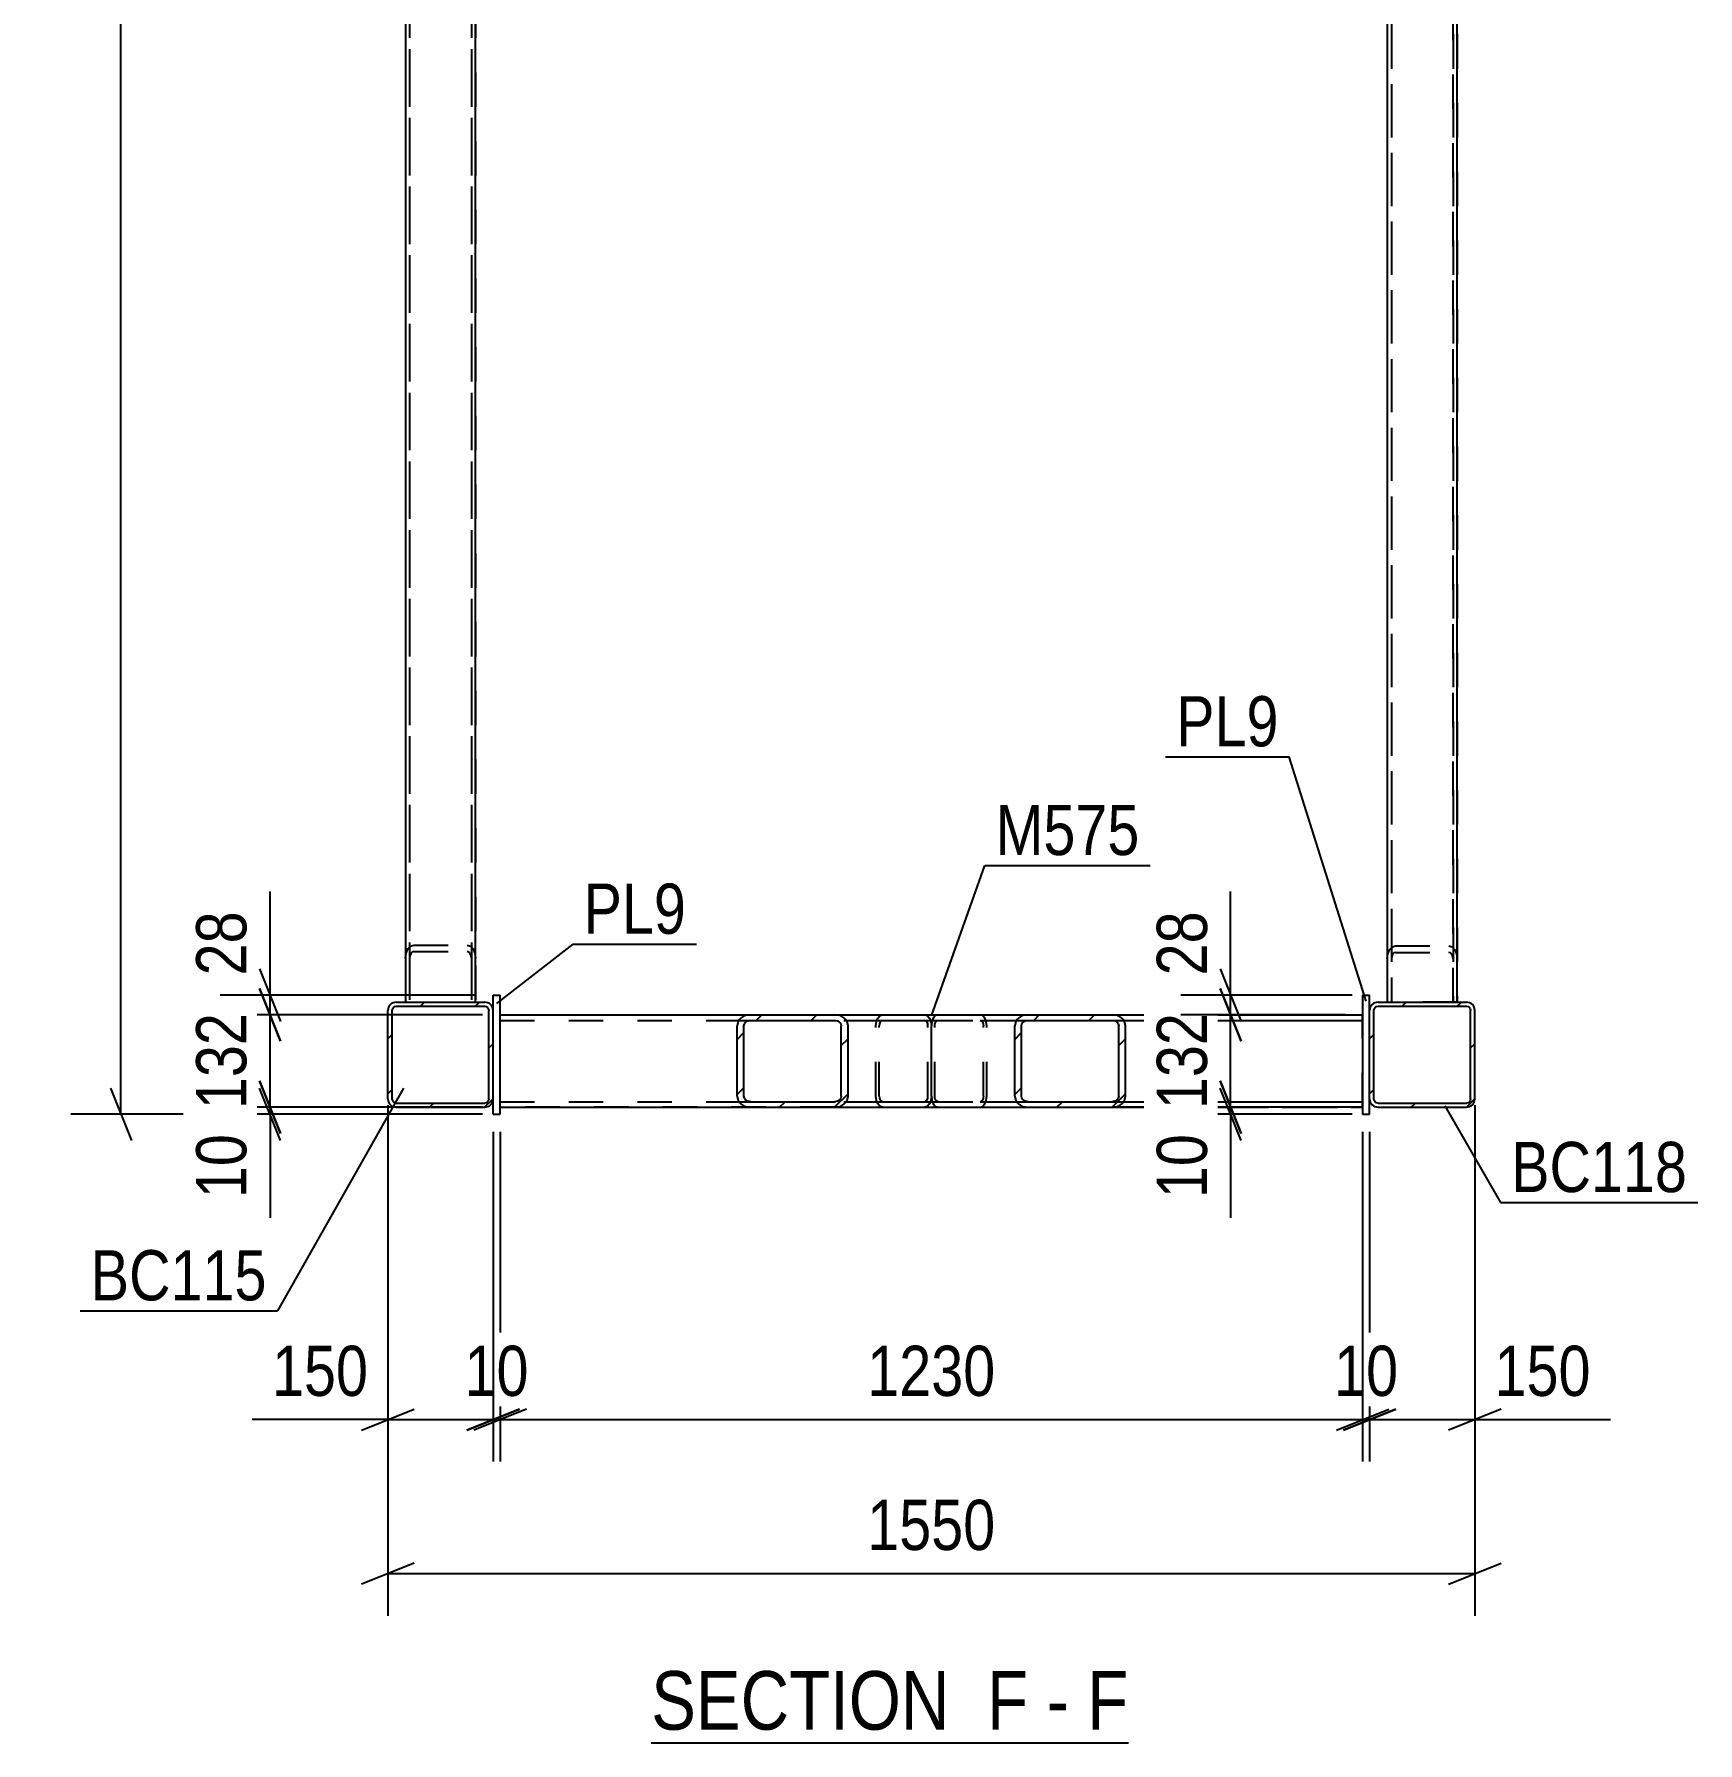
# Model space of a CAD drawing. Header units: millimetres. Extents: x -815 to 374, y -743 to 98.
# Drawn here: x 133.4 to 228.3, y -288.7 to -191.2 of the extents above; entities that cross this region are included whole.
import ezdxf

# ---------------------------------------------------------------- set-up
doc = ezdxf.new("R2010")
doc.units = ezdxf.units.MM
doc.linetypes.add('DXK_LINE_DOT2', pattern=[3.9198, 1.9599, -1.9599])
doc.styles.add('Arial Narrow', font='ARIALN.TTF', dxfattribs={"height": 0.2})

# ---------------------------------------------------------------- blocks, each defined once
blk = doc.blocks.new('Unknown-232933173-17 - 10968')
at = {"color": 6, "linetype": 'Continuous'}
blk.add_line((168.571, -288.661), (195.787, -288.661), dxfattribs=at)
at = {"color": 0, "linetype": 'Continuous'}
for points in [[(186.679, -287.911), (186.679, -284.411), (168.571, -284.411), (168.571, -287.911)], [(190.071, -287.911), (190.071, -284.411), (187.729, -284.411), (187.729, -287.911)], [(192.396, -287.911), (192.396, -284.411), (191.121, -284.411), (191.121, -287.911)], [(195.787, -287.911), (195.787, -284.411), (193.446, -284.411), (193.446, -287.911)]]:
    blk.add_wipeout(points, dxfattribs=at)
at = {"color": 7, "linetype": 'Continuous', "style": 'Arial Narrow'}
for s, height, p in [('SECTION ', 3.3405, (168.571, -287.911)), ('F', 3.34, (187.729, -287.911)), ('F', 3.34, (193.446, -287.911)), ('-', 3.34, (191.121, -287.911))]:
    blk.add_text(s, height=height, dxfattribs=at).set_placement(p)
blk = doc.blocks.new('Part-232933173-11046 - 10968')
at = {"linetype": 'Continuous'}
h = blk.add_hatch(dxfattribs=at)
h.set_pattern_fill('', scale=0.7, style=0, pattern_type=0)
h.set_pattern_definition([(45, (194.8586, -252.4066), (-1.57154, 1.57154), [])])
h.paths.add_polyline_path([(190.071, -252.407), (194.859, -252.407), (195.152, -252.358), (195.4, -252.219), (195.566, -252.012), (195.625, -251.767), (195.625, -247.767), (195.566, -247.522), (195.4, -247.314), (195.152, -247.175), (194.859, -247.127), (190.071, -247.127), (189.778, -247.175), (189.529, -247.314), (189.363, -247.522), (189.305, -247.767), (189.305, -251.767), (189.363, -252.012), (189.529, -252.219), (189.778, -252.358)])
h.paths.add_polyline_path([(189.717, -251.889), (189.688, -251.767), (189.688, -247.767), (189.717, -247.644), (189.8, -247.54), (189.924, -247.471), (190.071, -247.447), (194.859, -247.447), (195.005, -247.471), (195.129, -247.54), (195.212, -247.644), (195.242, -247.767), (195.242, -251.767), (195.212, -251.889), (195.129, -251.993), (195.005, -252.062), (194.859, -252.087), (190.071, -252.087), (189.924, -252.062), (189.8, -251.993)])
at = {"color": 2, "linetype": 'Continuous'}
for p, q in [((189.363, -247.522), (189.305, -247.767)), ((190.071, -247.127), (189.778, -247.175)), ((189.924, -247.471), (190.071, -247.447)), ((190.071, -247.127), (194.859, -247.127)), ((190.071, -247.447), (194.859, -247.447)), ((194.859, -247.127), (209.151, -247.127)), ((195.152, -247.175), (194.859, -247.127)), ((194.859, -247.447), (195.005, -247.471)), ((195.625, -247.767), (195.566, -247.522)), ((189.305, -251.767), (189.305, -247.767)), ((189.688, -247.767), (189.717, -247.644)), ((189.688, -251.767), (189.688, -247.767)), ((195.212, -247.644), (195.242, -247.767)), ((195.242, -251.767), (195.242, -247.767)), ((195.625, -251.767), (195.625, -247.767)), ((189.305, -251.767), (189.363, -252.012)), ((189.717, -251.889), (189.688, -251.767)), ((189.778, -252.358), (190.071, -252.407)), ((190.071, -252.087), (189.924, -252.062)), ((190.071, -252.087), (194.859, -252.087)), ((190.071, -252.407), (194.859, -252.407)), ((195.005, -252.062), (194.859, -252.087)), ((194.859, -252.407), (195.152, -252.358)), ((209.151, -252.407), (194.859, -252.407)), ((195.242, -251.767), (195.212, -251.889)), ((195.566, -252.012), (195.625, -251.767))]:
    blk.add_line(p, q, dxfattribs=at)
at = {"color": 7, "linetype": 'DXK_LINE_DOT2'}
for p, q in [((190.071, -247.127), (209.151, -247.127)), ((190.071, -247.447), (209.151, -247.447)), ((194.859, -247.447), (209.151, -247.447)), ((209.151, -252.407), (209.151, -247.127)), ((190.071, -252.087), (209.151, -252.087)), ((190.071, -252.407), (209.151, -252.407)), ((194.859, -252.087), (209.151, -252.087))]:
    blk.add_line(p, q, dxfattribs=at)
at = {"color": 2, "linetype": 'Continuous'}
for centre, radius, start, end in [((189.995, -247.857), 0.716, 107.70117, 152.05372), ((190.033, -247.812), 0.358, 107.70117, 152.05372), ((194.896, -247.812), 0.358, 27.94628, 72.29879), ((194.934, -247.857), 0.716, 27.94628, 72.29879), ((189.995, -251.676), 0.716, 207.94628, 252.29879), ((190.033, -251.721), 0.358, 207.94628, 252.29879), ((194.896, -251.721), 0.358, 287.70117, 332.05372), ((194.934, -251.676), 0.716, 287.70117, 332.05372)]:
    blk.add_arc(centre, radius, start, end, dxfattribs=at)
blk = doc.blocks.new('Part-232933173-11063 - 10968')
at = {"linetype": 'Continuous'}
h = blk.add_hatch(dxfattribs=at)
h.set_pattern_fill('', scale=0.7, style=0, pattern_type=0)
h.set_pattern_definition([(45, (158.0717, -158.16), (-1.57154, 1.57154), [])])
h.paths.add_polyline_path([(155.032, -158.16), (158.072, -158.16), (158.255, -158.037), (158.411, -157.688), (158.515, -157.164), (158.552, -156.547), (158.552, -146.331), (158.515, -145.714), (158.411, -145.191), (158.255, -144.841), (158.072, -144.718), (155.032, -144.718), (154.848, -144.841), (154.692, -145.191), (154.588, -145.714), (154.552, -146.331), (154.552, -156.547), (154.588, -157.164), (154.692, -157.688), (154.848, -158.037)])
h.paths.add_polyline_path([(154.862, -157.117), (154.81, -156.856), (154.792, -156.547), (154.792, -146.331), (154.81, -146.022), (154.862, -145.761), (154.94, -145.586), (155.032, -145.525), (158.072, -145.525), (158.164, -145.586), (158.241, -145.761), (158.293, -146.022), (158.312, -146.331), (158.312, -156.547), (158.293, -156.856), (158.241, -157.117), (158.164, -157.292), (158.072, -157.353), (155.032, -157.353), (154.94, -157.292)])
at = {"color": 2, "linetype": 'Continuous'}
for p, q in [((155.032, -144.718), (154.848, -144.841)), ((155.032, -144.718), (158.072, -144.718)), ((158.255, -144.841), (158.072, -144.718)), ((154.588, -145.714), (154.552, -146.331)), ((154.792, -146.331), (154.81, -146.022)), ((154.94, -145.586), (155.032, -145.525)), ((155.032, -145.525), (158.072, -145.525)), ((158.072, -145.525), (158.164, -145.586)), ((158.293, -146.022), (158.312, -146.331)), ((158.552, -146.331), (158.515, -145.714)), ((154.552, -156.547), (154.552, -146.331)), ((154.792, -156.547), (154.792, -146.331)), ((158.312, -156.547), (158.312, -146.331)), ((158.552, -156.547), (158.552, -146.331)), ((154.552, -156.547), (154.552, -246.407)), ((154.552, -156.547), (154.588, -157.164)), ((154.81, -156.856), (154.792, -156.547)), ((158.312, -156.547), (158.293, -156.856)), ((158.515, -157.164), (158.552, -156.547)), ((158.552, -246.407), (158.552, -156.547)), ((155.032, -157.353), (154.94, -157.292)), ((155.032, -157.353), (158.072, -157.353)), ((158.164, -157.292), (158.072, -157.353)), ((154.848, -158.037), (155.032, -158.16)), ((155.032, -158.16), (158.072, -158.16)), ((158.072, -158.16), (158.255, -158.037))]:
    blk.add_line(p, q, dxfattribs=at)
at = {"color": 7, "linetype": 'DXK_LINE_DOT2'}
for p, q in [((154.552, -146.331), (154.552, -156.547)), ((154.792, -146.331), (154.792, -246.407)), ((158.312, -146.331), (158.312, -246.407)), ((158.552, -146.331), (158.552, -156.547)), ((154.552, -243.9), (154.588, -243.615)), ((154.588, -243.615), (154.692, -243.374)), ((154.692, -243.374), (154.848, -243.213)), ((154.862, -243.637), (154.81, -243.758)), ((154.848, -243.213), (155.032, -243.156)), ((154.94, -243.556), (154.862, -243.637)), ((155.032, -243.528), (154.94, -243.556)), ((155.032, -243.156), (158.072, -243.156)), ((155.032, -243.528), (158.072, -243.528)), ((158.072, -243.156), (158.255, -243.213)), ((158.164, -243.556), (158.072, -243.528)), ((158.241, -243.637), (158.164, -243.556)), ((158.293, -243.758), (158.241, -243.637)), ((158.255, -243.213), (158.411, -243.374)), ((158.411, -243.374), (158.515, -243.615)), ((158.515, -243.615), (158.552, -243.9)), ((154.81, -243.758), (154.792, -243.9)), ((158.312, -243.9), (158.293, -243.758)), ((154.552, -246.407), (158.552, -246.407))]:
    blk.add_line(p, q, dxfattribs=at)
at = {"color": 2, "linetype": 'Continuous'}
for centre, radius, start, end in [((156.645, -145.851), 2.062, 150.66785, 176.18855), ((156.458, -145.851), 2.062, 3.81145, 29.33215), ((155.839, -146.091), 1.031, 150.66785, 176.18855), ((157.265, -146.091), 1.031, 3.81145, 29.33215), ((155.839, -156.787), 1.031, 183.81145, 209.33215), ((157.265, -156.787), 1.031, 330.66785, 356.18855), ((156.645, -157.027), 2.062, 183.81145, 209.33215), ((156.458, -157.027), 2.062, 330.66785, 356.18855)]:
    blk.add_arc(centre, radius, start, end, dxfattribs=at)
blk = doc.blocks.new('Part-232933173-11111 - 10968')
at = {"color": 7, "linetype": 'DXK_LINE_DOT2'}
for p, q in [((159.952, -247.127), (181.774, -247.127)), ((159.952, -252.407), (159.952, -247.127)), ((159.952, -247.127), (179.031, -247.127)), ((159.952, -247.447), (184.168, -247.447)), ((159.952, -247.447), (181.774, -247.447)), ((181.391, -247.767), (181.42, -247.522)), ((181.42, -247.522), (181.503, -247.314)), ((181.503, -247.314), (181.627, -247.175)), ((181.639, -247.54), (181.597, -247.644)), ((181.627, -247.175), (181.774, -247.127)), ((181.639, -247.54), (181.655, -247.522)), ((181.655, -247.522), (181.701, -247.471)), ((181.701, -247.471), (181.774, -247.447)), ((181.774, -247.127), (184.168, -247.127)), ((181.774, -247.447), (184.168, -247.447)), ((184.241, -247.471), (184.168, -247.447)), ((184.303, -247.54), (184.241, -247.471)), ((184.345, -247.644), (184.303, -247.54)), ((181.391, -251.767), (181.391, -247.767)), ((181.597, -247.644), (181.582, -247.767)), ((181.582, -251.767), (181.582, -247.767)), ((184.359, -247.767), (184.345, -247.644)), ((184.359, -251.767), (184.359, -247.767)), ((159.952, -252.087), (181.774, -252.087)), ((159.952, -252.087), (184.168, -252.087)), ((159.952, -252.407), (179.031, -252.407)), ((159.952, -252.407), (181.774, -252.407)), ((181.42, -252.011), (181.391, -251.767)), ((181.503, -252.219), (181.42, -252.011)), ((181.627, -252.358), (181.503, -252.219)), ((181.582, -251.767), (181.597, -251.889)), ((181.597, -251.889), (181.639, -251.993)), ((181.774, -252.407), (181.627, -252.358)), ((181.639, -251.993), (181.701, -252.062)), ((181.701, -252.062), (181.774, -252.087)), ((181.774, -252.087), (184.168, -252.087)), ((181.774, -252.407), (184.168, -252.407)), ((184.168, -252.087), (184.241, -252.062)), ((184.241, -252.062), (184.303, -251.993)), ((184.303, -251.993), (184.345, -251.889)), ((184.345, -251.889), (184.359, -251.767))]:
    blk.add_line(p, q, dxfattribs=at)
at = {"color": 2, "linetype": 'Continuous'}
for p, q in [((179.031, -247.127), (184.168, -247.127)), ((184.168, -247.127), (184.314, -247.175)), ((184.314, -247.175), (184.439, -247.314)), ((184.439, -247.314), (184.522, -247.522)), ((184.522, -247.522), (184.551, -247.767)), ((184.551, -251.767), (184.551, -247.767)), ((179.031, -252.407), (184.168, -252.407)), ((184.314, -252.358), (184.168, -252.407)), ((184.439, -252.219), (184.314, -252.358)), ((184.522, -252.011), (184.439, -252.219)), ((184.551, -251.767), (184.522, -252.011))]:
    blk.add_line(p, q, dxfattribs=at)
blk = doc.blocks.new('Part-232933173-11047 - 10968')
at = {"color": 7, "linetype": 'DXK_LINE_DOT2'}
for p, q in [((184.58, -247.522), (184.551, -247.767)), ((184.663, -247.314), (184.58, -247.522)), ((184.787, -247.175), (184.663, -247.314)), ((184.757, -247.644), (184.798, -247.54)), ((184.934, -247.127), (184.787, -247.175)), ((184.798, -247.54), (184.861, -247.471)), ((184.861, -247.471), (184.934, -247.447)), ((184.934, -247.127), (187.328, -247.127)), ((184.934, -247.127), (191.981, -247.127)), ((184.934, -247.447), (191.981, -247.447)), ((184.934, -247.447), (187.328, -247.447)), ((187.328, -247.127), (196.769, -247.127)), ((187.474, -247.175), (187.328, -247.127)), ((187.328, -247.447), (196.769, -247.447)), ((187.328, -247.447), (187.401, -247.471)), ((187.401, -247.471), (187.463, -247.54)), ((187.463, -247.54), (187.505, -247.644)), ((187.599, -247.314), (187.474, -247.175)), ((187.682, -247.522), (187.599, -247.314)), ((187.711, -247.767), (187.682, -247.522)), ((184.551, -251.767), (184.551, -247.767)), ((184.742, -247.767), (184.757, -247.644)), ((184.742, -251.767), (184.742, -247.767)), ((187.505, -247.644), (187.519, -247.767)), ((187.519, -251.767), (187.519, -247.767)), ((187.711, -251.767), (187.711, -247.767)), ((184.551, -251.767), (184.58, -252.011)), ((184.58, -252.011), (184.663, -252.219)), ((184.663, -252.219), (184.787, -252.358)), ((184.757, -251.889), (184.742, -251.767)), ((184.798, -251.993), (184.757, -251.889)), ((184.787, -252.358), (184.934, -252.407)), ((184.861, -252.062), (184.798, -251.993)), ((184.934, -252.087), (184.861, -252.062)), ((184.934, -252.087), (191.981, -252.087)), ((184.934, -252.087), (187.328, -252.087)), ((184.934, -252.407), (187.328, -252.407)), ((184.934, -252.407), (191.981, -252.407)), ((187.401, -252.062), (187.328, -252.087)), ((187.328, -252.087), (196.769, -252.087)), ((187.328, -252.407), (187.474, -252.358)), ((187.328, -252.407), (196.769, -252.407)), ((187.463, -251.993), (187.401, -252.062)), ((187.505, -251.889), (187.463, -251.993)), ((187.474, -252.358), (187.599, -252.219)), ((187.519, -251.767), (187.505, -251.889)), ((187.599, -252.219), (187.682, -252.011)), ((187.682, -252.011), (187.711, -251.767))]:
    blk.add_line(p, q, dxfattribs=at)
blk = doc.blocks.new('Part-232933173-11141 - 10968')
at = {"linetype": 'Continuous'}
h = blk.add_hatch(dxfattribs=at)
h.set_pattern_fill('', scale=0.7, style=0, pattern_type=0)
h.set_pattern_definition([(45, (215.0707, -252.4074), (-1.57154, 1.57154), [])])
h.paths.add_polyline_path([(210.031, -252.407), (215.071, -252.407), (215.254, -252.371), (215.41, -252.267), (215.514, -252.111), (215.551, -251.927), (215.551, -246.887), (215.514, -246.704), (215.41, -246.548), (215.254, -246.444), (215.071, -246.407), (210.031, -246.407), (209.847, -246.444), (209.691, -246.548), (209.587, -246.704), (209.551, -246.887), (209.551, -251.927), (209.587, -252.111), (209.691, -252.267), (209.847, -252.371)])
h.paths.add_polyline_path([(209.809, -252.019), (209.791, -251.927), (209.791, -246.887), (209.809, -246.796), (209.861, -246.718), (209.939, -246.666), (210.031, -246.647), (215.071, -246.647), (215.163, -246.666), (215.24, -246.718), (215.292, -246.796), (215.311, -246.887), (215.311, -251.927), (215.292, -252.019), (215.24, -252.097), (215.163, -252.149), (215.071, -252.167), (210.031, -252.167), (209.939, -252.149), (209.861, -252.097)])
at = {"color": 2, "linetype": 'Continuous'}
for p, q in [((210.031, -246.407), (209.847, -246.444)), ((210.031, -246.407), (210.031, -246.407)), ((210.031, -246.407), (215.071, -246.407)), ((215.071, -246.407), (215.071, -246.407)), ((215.254, -246.444), (215.071, -246.407)), ((209.587, -246.704), (209.551, -246.887)), ((209.551, -246.887), (209.551, -246.887)), ((209.551, -251.927), (209.551, -246.887)), ((209.791, -246.887), (209.809, -246.796)), ((209.791, -246.887), (209.791, -246.887)), ((209.791, -251.927), (209.791, -246.887)), ((209.809, -246.796), (209.861, -246.718)), ((209.861, -246.718), (209.939, -246.666)), ((209.939, -246.666), (210.031, -246.647)), ((210.031, -246.647), (210.031, -246.647)), ((210.031, -246.647), (215.071, -246.647)), ((215.071, -246.647), (215.071, -246.647)), ((215.071, -246.647), (215.163, -246.666)), ((215.163, -246.666), (215.24, -246.718)), ((215.24, -246.718), (215.292, -246.796)), ((215.292, -246.796), (215.311, -246.887)), ((215.311, -246.887), (215.311, -246.887)), ((215.311, -251.927), (215.311, -246.887)), ((215.551, -246.887), (215.514, -246.704)), ((215.551, -246.887), (215.551, -246.887)), ((215.551, -251.927), (215.551, -246.887)), ((209.551, -251.927), (209.551, -251.927)), ((209.551, -251.927), (209.587, -252.111)), ((209.791, -251.927), (209.791, -251.927)), ((209.809, -252.019), (209.791, -251.927)), ((209.861, -252.097), (209.809, -252.019)), ((209.847, -252.371), (210.031, -252.407)), ((209.939, -252.149), (209.861, -252.097)), ((210.031, -252.167), (209.939, -252.149)), ((210.031, -252.167), (210.031, -252.167)), ((210.031, -252.167), (215.071, -252.167)), ((210.031, -252.407), (210.031, -252.407)), ((210.031, -252.407), (215.071, -252.407)), ((215.163, -252.149), (215.071, -252.167)), ((215.071, -252.167), (215.071, -252.167)), ((215.071, -252.407), (215.254, -252.371)), ((215.071, -252.407), (215.071, -252.407)), ((215.24, -252.097), (215.163, -252.149)), ((215.292, -252.019), (215.24, -252.097)), ((215.311, -251.927), (215.292, -252.019)), ((215.311, -251.927), (215.311, -251.927)), ((215.514, -252.111), (215.551, -251.927)), ((215.551, -251.927), (215.551, -251.927))]:
    blk.add_line(p, q, dxfattribs=at)
for centre, start, end in [((210.031, -246.887), 112.5, 157.5), ((215.071, -246.887), 22.5, 67.5), ((210.031, -251.927), 202.5, 247.5), ((215.071, -251.927), 292.5, 337.5)]:
    blk.add_arc(centre, 0.48, start, end, dxfattribs=at)
blk = doc.blocks.new('Part-232933173-11090 - 10968')
at = {"linetype": 'Continuous'}
h = blk.add_hatch(dxfattribs=at)
h.set_pattern_fill('', scale=0.7, style=0, pattern_type=0)
h.set_pattern_definition([(45, (214.0707, -159.7267), (-1.57154, 1.57154), [])])
h.paths.add_polyline_path([(211.031, -159.727), (214.071, -159.727), (214.254, -159.606), (214.41, -159.262), (214.514, -158.746), (214.551, -158.139), (214.551, -148.082), (214.514, -147.474), (214.41, -146.959), (214.254, -146.614), (214.071, -146.494), (211.031, -146.494), (210.847, -146.614), (210.691, -146.959), (210.587, -147.474), (210.551, -148.082), (210.551, -158.139), (210.587, -158.746), (210.691, -159.262), (210.847, -159.606)])
h.paths.add_polyline_path([(210.861, -158.7), (210.809, -158.443), (210.791, -158.139), (210.791, -148.082), (210.809, -147.778), (210.861, -147.52), (210.939, -147.348), (211.031, -147.288), (214.071, -147.288), (214.163, -147.348), (214.24, -147.52), (214.292, -147.778), (214.311, -148.082), (214.311, -158.139), (214.292, -158.443), (214.24, -158.7), (214.163, -158.872), (214.071, -158.933), (211.031, -158.933), (210.939, -158.872)])
at = {"color": 2, "linetype": 'Continuous'}
for p, q in [((211.031, -146.494), (210.847, -146.614)), ((211.031, -146.494), (214.071, -146.494)), ((214.254, -146.614), (214.071, -146.494)), ((210.587, -147.474), (210.551, -148.082)), ((210.551, -158.139), (210.551, -148.082)), ((210.791, -148.082), (210.809, -147.778)), ((210.791, -158.139), (210.791, -148.082)), ((210.939, -147.348), (211.031, -147.288)), ((211.031, -147.288), (214.071, -147.288)), ((214.071, -147.288), (214.163, -147.348)), ((214.292, -147.778), (214.311, -148.082)), ((214.311, -158.139), (214.311, -148.082)), ((214.551, -148.082), (214.514, -147.474)), ((214.551, -158.139), (214.551, -148.082)), ((210.551, -158.139), (210.551, -246.407)), ((210.551, -158.139), (210.587, -158.746)), ((210.809, -158.443), (210.791, -158.139)), ((211.031, -158.933), (210.939, -158.872)), ((214.163, -158.872), (214.071, -158.933)), ((214.311, -158.139), (214.292, -158.443)), ((214.514, -158.746), (214.551, -158.139)), ((214.551, -246.407), (214.551, -158.139)), ((210.847, -159.606), (211.031, -159.727)), ((211.031, -158.933), (214.071, -158.933)), ((211.031, -159.727), (214.071, -159.727)), ((214.071, -159.727), (214.254, -159.606))]:
    blk.add_line(p, q, dxfattribs=at)
at = {"color": 7, "linetype": 'DXK_LINE_DOT2'}
for p, q in [((210.551, -148.082), (210.551, -158.139)), ((210.791, -148.082), (210.791, -246.407)), ((214.311, -148.082), (214.311, -246.407)), ((214.551, -148.082), (214.551, -158.139)), ((210.551, -243.941), (210.587, -243.658)), ((210.587, -243.658), (210.691, -243.418)), ((210.691, -243.418), (210.847, -243.258)), ((210.847, -243.258), (211.031, -243.202)), ((210.939, -243.6), (210.861, -243.68)), ((211.031, -243.571), (210.939, -243.6)), ((211.031, -243.202), (214.071, -243.202)), ((211.031, -243.571), (214.071, -243.571)), ((214.071, -243.202), (214.254, -243.258)), ((214.163, -243.6), (214.071, -243.571)), ((214.24, -243.68), (214.163, -243.6)), ((214.254, -243.258), (214.41, -243.418)), ((214.41, -243.418), (214.514, -243.658)), ((214.514, -243.658), (214.551, -243.941)), ((210.809, -243.8), (210.791, -243.941)), ((210.861, -243.68), (210.809, -243.8)), ((214.292, -243.8), (214.24, -243.68)), ((214.311, -243.941), (214.292, -243.8)), ((210.551, -246.407), (214.551, -246.407))]:
    blk.add_line(p, q, dxfattribs=at)
at = {"color": 2, "linetype": 'Continuous'}
for centre, radius, start, end in [((212.59, -147.61), 2.007, 150.25896, 176.10407), ((212.511, -147.61), 2.007, 3.89593, 29.74104), ((211.81, -147.846), 1.004, 150.25896, 176.10407), ((213.291, -147.846), 1.004, 3.89593, 29.74104), ((212.59, -158.61), 2.007, 183.89593, 209.74104), ((211.81, -158.374), 1.004, 183.89593, 209.74104), ((213.291, -158.374), 1.004, 330.25896, 356.10407), ((212.511, -158.61), 2.007, 330.25896, 356.10407)]:
    blk.add_arc(centre, radius, start, end, dxfattribs=at)
blk = doc.blocks.new('Part-232933173-11105 - 10968')
at = {"color": 2, "linetype": 'Continuous'}
for p, q in [((210.551, -127.407), (210.551, -148.082)), ((214.551, -127.407), (214.551, -148.082))]:
    blk.add_line(p, q, dxfattribs=at)
at = {"color": 7, "linetype": 'DXK_LINE_DOT2'}
for p, q in [((210.551, -127.407), (214.551, -127.407)), ((210.791, -127.407), (210.791, -246.407)), ((214.311, -246.407), (214.311, -127.407)), ((210.551, -148.082), (210.551, -246.407)), ((214.551, -148.082), (214.551, -246.407)), ((214.551, -246.407), (210.551, -246.407))]:
    blk.add_line(p, q, dxfattribs=at)
blk = doc.blocks.new('Part-232933173-11106 - 10968')
at = {"color": 7, "linetype": 'DXK_LINE_DOT2'}
for p, q in [((172.333, -247.127), (184.168, -247.127)), ((172.333, -247.447), (209.151, -247.447)), ((177.12, -247.127), (209.151, -247.127)), ((177.12, -247.447), (209.151, -247.447)), ((190.071, -247.127), (209.151, -247.127)), ((209.151, -252.407), (209.151, -247.127)), ((172.333, -252.087), (209.151, -252.087)), ((172.333, -252.407), (184.168, -252.407)), ((177.12, -252.087), (209.151, -252.087)), ((177.12, -252.407), (209.151, -252.407)), ((190.07, -252.407), (209.151, -252.407))]:
    blk.add_line(p, q, dxfattribs=at)
at = {"color": 2, "linetype": 'Continuous'}
for p, q in [((184.168, -247.127), (190.071, -247.127)), ((184.168, -252.407), (190.07, -252.407))]:
    blk.add_line(p, q, dxfattribs=at)
blk = doc.blocks.new('Part-232933173-11125 - 10968')
at = {"color": 2, "linetype": 'Continuous'}
for p, q in [((154.552, -125.407), (154.552, -146.331)), ((154.552, -125.407), (154.588, -125.407)), ((155.032, -125.407), (154.588, -125.407)), ((158.072, -125.407), (158.552, -125.407)), ((158.552, -127.088), (158.552, -146.331))]:
    blk.add_line(p, q, dxfattribs=at)
at = {"color": 7, "linetype": 'DXK_LINE_DOT2'}
for p, q in [((154.792, -125.407), (154.792, -246.407)), ((154.792, -125.407), (154.81, -125.407)), ((155.032, -125.407), (158.072, -125.407)), ((158.312, -125.407), (158.312, -246.407)), ((158.552, -125.407), (158.552, -127.088)), ((154.552, -146.331), (154.552, -246.407)), ((158.552, -146.331), (158.552, -246.407)), ((154.552, -246.407), (158.552, -246.407))]:
    blk.add_line(p, q, dxfattribs=at)
blk = doc.blocks.new('Part-232933173-11136 - 10968')
at = {"linetype": 'Continuous'}
h = blk.add_hatch(dxfattribs=at)
h.set_pattern_fill('', scale=0.7, style=0, pattern_type=0)
h.set_pattern_definition([(45, (159.0717, -252.4066), (-1.57154, 1.57154), [])])
h.paths.add_polyline_path([(154.032, -252.407), (159.072, -252.407), (159.255, -252.37), (159.411, -252.266), (159.515, -252.11), (159.552, -251.927), (159.552, -246.887), (159.515, -246.703), (159.411, -246.547), (159.255, -246.443), (159.072, -246.407), (154.032, -246.407), (153.848, -246.443), (153.692, -246.547), (153.588, -246.703), (153.552, -246.887), (153.552, -251.927), (153.588, -252.11), (153.692, -252.266), (153.848, -252.37)])
h.paths.add_polyline_path([(153.81, -252.018), (153.792, -251.927), (153.792, -246.887), (153.81, -246.795), (153.862, -246.717), (153.94, -246.665), (154.032, -246.647), (159.072, -246.647), (159.164, -246.665), (159.241, -246.717), (159.293, -246.795), (159.312, -246.887), (159.312, -251.927), (159.293, -252.018), (159.241, -252.096), (159.164, -252.148), (159.072, -252.167), (154.032, -252.167), (153.94, -252.148), (153.862, -252.096)])
at = {"color": 2, "linetype": 'Continuous'}
for p, q in [((154.032, -246.407), (153.848, -246.443)), ((154.032, -246.407), (154.032, -246.407)), ((154.032, -246.407), (159.072, -246.407)), ((159.072, -246.407), (159.072, -246.407)), ((159.255, -246.443), (159.072, -246.407)), ((153.588, -246.703), (153.552, -246.887)), ((153.552, -246.887), (153.552, -246.887)), ((153.552, -251.927), (153.552, -246.887)), ((153.792, -246.887), (153.81, -246.795)), ((153.792, -246.887), (153.792, -246.887)), ((153.792, -251.927), (153.792, -246.887)), ((153.81, -246.795), (153.862, -246.717)), ((153.862, -246.717), (153.94, -246.665)), ((153.94, -246.665), (154.032, -246.647)), ((154.032, -246.647), (154.032, -246.647)), ((154.032, -246.647), (159.072, -246.647)), ((159.072, -246.647), (159.072, -246.647)), ((159.072, -246.647), (159.164, -246.665)), ((159.164, -246.665), (159.241, -246.717)), ((159.241, -246.717), (159.293, -246.795)), ((159.293, -246.795), (159.312, -246.887)), ((159.312, -246.887), (159.312, -246.887)), ((159.312, -251.927), (159.312, -246.887)), ((159.552, -246.887), (159.515, -246.703)), ((159.552, -246.887), (159.552, -246.887)), ((159.552, -251.927), (159.552, -246.887)), ((153.552, -251.927), (153.552, -251.927)), ((153.552, -251.927), (153.588, -252.11)), ((153.792, -251.927), (153.792, -251.927)), ((153.81, -252.018), (153.792, -251.927)), ((153.862, -252.096), (153.81, -252.018)), ((153.848, -252.37), (154.032, -252.407)), ((153.94, -252.148), (153.862, -252.096)), ((154.032, -252.167), (153.94, -252.148)), ((154.032, -252.167), (154.032, -252.167)), ((154.032, -252.167), (159.072, -252.167)), ((154.032, -252.407), (154.032, -252.407)), ((154.032, -252.407), (159.072, -252.407)), ((159.164, -252.148), (159.072, -252.167)), ((159.072, -252.167), (159.072, -252.167)), ((159.072, -252.407), (159.255, -252.37)), ((159.072, -252.407), (159.072, -252.407)), ((159.241, -252.096), (159.164, -252.148)), ((159.293, -252.018), (159.241, -252.096)), ((159.312, -251.927), (159.293, -252.018)), ((159.312, -251.927), (159.312, -251.927)), ((159.515, -252.11), (159.552, -251.927)), ((159.552, -251.927), (159.552, -251.927))]:
    blk.add_line(p, q, dxfattribs=at)
for centre, start, end in [((154.032, -246.887), 112.5, 157.5), ((159.072, -246.887), 22.5, 67.5), ((154.032, -251.927), 202.5, 247.5), ((159.072, -251.927), 292.5, 337.5)]:
    blk.add_arc(centre, 0.48, start, end, dxfattribs=at)
blk = doc.blocks.new('Part-232933173-11164 - 10968')
at = {"linetype": 'Continuous'}
h = blk.add_hatch(dxfattribs=at)
h.set_pattern_fill('', scale=0.7, style=0, pattern_type=0)
h.set_pattern_definition([(45, (179.031, -252.4066), (-1.57154, 1.57154), [])])
h.paths.add_polyline_path([(174.243, -252.407), (179.031, -252.407), (179.324, -252.358), (179.573, -252.219), (179.739, -252.012), (179.797, -251.767), (179.797, -247.767), (179.739, -247.522), (179.573, -247.314), (179.324, -247.175), (179.031, -247.127), (174.243, -247.127), (173.95, -247.175), (173.701, -247.314), (173.535, -247.522), (173.477, -247.767), (173.477, -251.767), (173.535, -252.012), (173.701, -252.219), (173.95, -252.358)])
h.paths.add_polyline_path([(173.889, -251.889), (173.86, -251.767), (173.86, -247.767), (173.889, -247.644), (173.972, -247.54), (174.097, -247.471), (174.243, -247.447), (179.031, -247.447), (179.177, -247.471), (179.302, -247.54), (179.385, -247.644), (179.414, -247.767), (179.414, -251.767), (179.385, -251.889), (179.302, -251.993), (179.177, -252.062), (179.031, -252.087), (174.243, -252.087), (174.097, -252.062), (173.972, -251.993)])
at = {"color": 2, "linetype": 'Continuous'}
for p, q in [((159.952, -247.127), (174.243, -247.127)), ((173.535, -247.522), (173.477, -247.767)), ((174.243, -247.127), (173.95, -247.175)), ((174.097, -247.471), (174.243, -247.447)), ((174.243, -247.127), (179.031, -247.127)), ((174.243, -247.447), (179.031, -247.447)), ((179.324, -247.175), (179.031, -247.127)), ((179.031, -247.447), (179.177, -247.471)), ((179.797, -247.767), (179.739, -247.522)), ((173.477, -251.767), (173.477, -247.767)), ((173.86, -247.767), (173.889, -247.644)), ((173.86, -251.767), (173.86, -247.767)), ((179.385, -247.644), (179.414, -247.767)), ((179.414, -251.767), (179.414, -247.767)), ((179.797, -251.767), (179.797, -247.767)), ((159.952, -252.407), (174.243, -252.407)), ((173.477, -251.767), (173.535, -252.012)), ((173.889, -251.889), (173.86, -251.767)), ((173.95, -252.358), (174.243, -252.407)), ((174.243, -252.087), (174.097, -252.062)), ((174.243, -252.087), (179.031, -252.087)), ((174.243, -252.407), (179.031, -252.407)), ((179.177, -252.062), (179.031, -252.087)), ((179.031, -252.407), (179.324, -252.358)), ((179.414, -251.767), (179.385, -251.889)), ((179.739, -252.012), (179.797, -251.767))]:
    blk.add_line(p, q, dxfattribs=at)
at = {"color": 7, "linetype": 'DXK_LINE_DOT2'}
for p, q in [((159.952, -247.127), (179.031, -247.127)), ((159.952, -252.407), (159.952, -247.127)), ((159.952, -247.447), (174.243, -247.447)), ((159.952, -247.447), (179.031, -247.447)), ((159.952, -252.087), (179.031, -252.087)), ((159.952, -252.087), (174.243, -252.087)), ((179.031, -252.407), (159.952, -252.407))]:
    blk.add_line(p, q, dxfattribs=at)
at = {"color": 2, "linetype": 'Continuous'}
for centre, radius, start, end in [((174.168, -247.857), 0.716, 107.70121, 152.05372), ((174.205, -247.812), 0.358, 107.70121, 152.05372), ((179.069, -247.812), 0.358, 27.94628, 72.29883), ((179.106, -247.857), 0.716, 27.94628, 72.29883), ((174.168, -251.676), 0.716, 207.94628, 252.29883), ((174.205, -251.721), 0.358, 207.94628, 252.29883), ((179.069, -251.721), 0.358, 287.70121, 332.05372), ((179.106, -251.676), 0.716, 287.70121, 332.05372)]:
    blk.add_arc(centre, radius, start, end, dxfattribs=at)
blk = doc.blocks.new('Part-232933173-11215 - 10968')
at = {"color": 2, "linetype": 'Continuous'}
for p, q in [((159.552, -246.007), (159.952, -246.007)), ((159.552, -246.887), (159.552, -246.007)), ((159.952, -252.807), (159.952, -246.007)), ((159.552, -252.807), (159.552, -251.927)), ((159.552, -252.807), (159.952, -252.807))]:
    blk.add_line(p, q, dxfattribs=at)
at = {"color": 7, "linetype": 'DXK_LINE_DOT2'}
for p, q in [((159.552, -246.007), (159.952, -246.007)), ((159.552, -251.927), (159.552, -246.887)), ((159.552, -252.807), (159.952, -252.807))]:
    blk.add_line(p, q, dxfattribs=at)
blk = doc.blocks.new('Part-232933173-11250 - 10968')
at = {"color": 2, "linetype": 'Continuous'}
for p, q in [((209.151, -246.007), (209.551, -246.007)), ((209.151, -246.007), (209.151, -252.807)), ((209.551, -246.887), (209.551, -246.007)), ((209.551, -252.807), (209.551, -251.927)), ((209.151, -252.807), (209.551, -252.807))]:
    blk.add_line(p, q, dxfattribs=at)
at = {"color": 7, "linetype": 'DXK_LINE_DOT2'}
for p, q in [((209.151, -246.007), (209.551, -246.007)), ((209.551, -251.927), (209.551, -246.887)), ((209.151, -252.807), (209.551, -252.807))]:
    blk.add_line(p, q, dxfattribs=at)
blk = doc.blocks.new('StraightDimension-232933173-11546 - 10968')
at = {"color": 7, "linetype": 'Continuous'}
for p, q in [((146.227, -250.907), (147.427, -253.907)), ((147.427, -254.307), (146.227, -251.307)), ((158.952, -252.407), (143.977, -252.407)), ((146.827, -252.807), (146.827, -252.407)), ((158.552, -252.807), (143.977, -252.807)), ((146.827, -252.807), (146.827, -258.714)), ((146.827, -252.807), (146.827, -258.714))]:
    blk.add_line(p, q, dxfattribs=at)
at = {"color": 0}
blk.add_wipeout([(146.077, -253.332), (141.877, -253.332), (141.877, -258.189), (146.077, -258.189)], dxfattribs=at)
at = {"color": 3, "style": 'Arial Narrow'}
blk.add_text('10', height=2.8633, rotation=90.00021, dxfattribs=at).set_placement((145.477, -257.589))
blk = doc.blocks.new('StraightDimension-232933173-11333 - 10968')
at = {"color": 7, "linetype": 'Continuous'}
for p, q in [((138.926, -122.508), (137.726, -119.508)), ((157.552, -121.008), (135.476, -121.008)), ((138.326, -252.807), (138.326, -121.008)), ((137.726, -251.307), (138.926, -254.307)), ((158.952, -252.807), (135.476, -252.807))]:
    blk.add_line(p, q, dxfattribs=at)
at = {"color": 0}
blk.add_wipeout([(137.576, -182.651), (133.376, -182.651), (133.376, -191.164), (137.576, -191.164)], dxfattribs=at)
at = {"color": 3, "style": 'Arial Narrow'}
blk.add_text('3295', height=2.8633, rotation=90.00021, dxfattribs=at).set_placement((136.976, -190.564))
blk = doc.blocks.new('StraightDimension-232933173-11347 - 10968')
at = {"color": 7, "linetype": 'Continuous'}
for p, q in [((153.552, -252.283), (153.552, -281.411)), ((215.551, -252.283), (215.551, -281.411)), ((155.052, -278.411), (152.052, -279.611)), ((214.051, -279.611), (217.051, -278.411)), ((153.552, -279.011), (215.551, -279.011))]:
    blk.add_line(p, q, dxfattribs=at)
at = {"color": 0}
blk.add_wipeout([(188.807, -278.261), (188.807, -274.061), (180.295, -274.061), (180.295, -278.261)], dxfattribs=at)
at = {"color": 3, "style": 'Arial Narrow'}
blk.add_text('1550', height=2.8633, dxfattribs=at).set_placement((180.895, -277.661))
blk = doc.blocks.new('StraightDimension-232933173-11513 - 10968')
at = {"color": 7, "linetype": 'Continuous'}
for p, q in [((201.023, -250.907), (202.223, -253.907)), ((202.223, -254.307), (201.023, -251.307)), ((208.151, -252.407), (198.773, -252.407)), ((201.623, -252.807), (201.623, -252.407)), ((208.551, -252.807), (198.773, -252.807)), ((201.623, -252.807), (201.623, -258.713)), ((201.623, -252.807), (201.623, -258.713))]:
    blk.add_line(p, q, dxfattribs=at)
at = {"color": 0}
blk.add_wipeout([(200.873, -253.332), (196.673, -253.332), (196.673, -258.188), (200.873, -258.188)], dxfattribs=at)
at = {"color": 3, "style": 'Arial Narrow'}
blk.add_text('10', height=2.8633, rotation=90.00021, dxfattribs=at).set_placement((200.273, -257.588))
blk = doc.blocks.new('StraightDimension-232933173-11525 - 10968')
at = {"color": 7, "linetype": 'Continuous'}
for p, q in [((201.023, -245.626), (202.223, -248.626)), ((208.151, -247.126), (198.773, -247.126)), ((201.623, -252.407), (201.623, -247.126)), ((202.223, -253.907), (201.023, -250.907)), ((208.151, -252.407), (198.773, -252.407))]:
    blk.add_line(p, q, dxfattribs=at)
at = {"color": 0}
blk.add_wipeout([(200.873, -246.424), (196.673, -246.425), (196.673, -253.109), (200.873, -253.109)], dxfattribs=at)
at = {"color": 3, "style": 'Arial Narrow'}
blk.add_text('132', height=2.8633, rotation=90.00021, dxfattribs=at).set_placement((200.273, -252.509))
blk = doc.blocks.new('StraightDimension-232933173-11536 - 10968')
at = {"color": 7, "linetype": 'Continuous'}
for p, q in [((201.623, -246.007), (201.623, -240.101)), ((201.623, -246.007), (201.623, -240.101)), ((201.023, -244.507), (202.223, -247.507)), ((208.551, -246.007), (198.773, -246.007)), ((202.223, -248.626), (201.023, -245.626)), ((201.623, -247.126), (201.623, -246.007)), ((208.151, -247.126), (198.773, -247.126))]:
    blk.add_line(p, q, dxfattribs=at)
at = {"color": 0}
blk.add_wipeout([(200.873, -240.626), (196.673, -240.626), (196.673, -245.482), (200.873, -245.482)], dxfattribs=at)
at = {"color": 3, "style": 'Arial Narrow'}
blk.add_text('28', height=2.8633, rotation=90.00021, dxfattribs=at).set_placement((200.273, -244.882))
blk = doc.blocks.new('StraightDimension-232933173-11561 - 10968')
at = {"color": 7, "linetype": 'Continuous'}
for p, q in [((146.827, -246.007), (146.827, -240.101)), ((146.827, -246.007), (146.827, -240.101)), ((146.227, -244.507), (147.427, -247.507)), ((158.552, -246.007), (143.977, -246.007)), ((147.427, -248.627), (146.227, -245.627)), ((146.827, -247.127), (146.827, -246.007)), ((158.952, -247.127), (143.977, -247.127))]:
    blk.add_line(p, q, dxfattribs=at)
at = {"color": 0}
blk.add_wipeout([(146.077, -240.626), (141.877, -240.626), (141.877, -245.482), (146.077, -245.482)], dxfattribs=at)
at = {"color": 3, "style": 'Arial Narrow'}
blk.add_text('28', height=2.8633, rotation=90.00021, dxfattribs=at).set_placement((145.477, -244.882))
blk = doc.blocks.new('StraightDimension-232933173-11572 - 10968')
at = {"color": 7, "linetype": 'Continuous'}
for p, q in [((146.227, -245.627), (147.427, -248.627)), ((158.952, -247.127), (143.977, -247.127)), ((146.827, -252.407), (146.827, -247.127)), ((147.427, -253.907), (146.227, -250.907)), ((158.952, -252.407), (143.977, -252.407))]:
    blk.add_line(p, q, dxfattribs=at)
at = {"color": 0}
blk.add_wipeout([(146.077, -246.424), (141.877, -246.424), (141.877, -253.109), (146.077, -253.109)], dxfattribs=at)
at = {"color": 3, "style": 'Arial Narrow'}
blk.add_text('132', height=2.8633, rotation=90.00021, dxfattribs=at).set_placement((145.477, -252.509))
blk = doc.blocks.new('StraightDimension-232933173-57112 - 10968')
at = {"color": 7, "linetype": 'Continuous'}
for p, q in [((215.551, -252.283), (215.551, -272.622)), ((209.551, -253.807), (209.551, -272.622)), ((208.051, -270.822), (211.051, -269.622)), ((217.051, -269.622), (214.051, -270.822)), ((209.551, -270.222), (215.551, -270.222)), ((215.551, -270.222), (223.285, -270.222)), ((215.551, -270.222), (223.285, -270.222))]:
    blk.add_line(p, q, dxfattribs=at)
at = {"color": 0}
blk.add_wipeout([(222.76, -269.472), (222.76, -265.272), (216.076, -265.272), (216.076, -269.472)], dxfattribs=at)
at = {"color": 3, "style": 'Arial Narrow'}
blk.add_text('150', height=2.8633, dxfattribs=at).set_placement((216.676, -268.872))
blk = doc.blocks.new('StraightDimension-232933173-57113 - 10968')
at = {"color": 7, "linetype": 'Continuous'}
for p, q in [((209.151, -253.807), (209.151, -272.622)), ((209.551, -253.807), (209.551, -272.622)), ((207.651, -270.822), (210.651, -269.622)), ((211.051, -269.622), (208.051, -270.822)), ((209.151, -270.222), (209.551, -270.222))]:
    blk.add_line(p, q, dxfattribs=at)
at = {"color": 0}
blk.add_wipeout([(211.779, -269.472), (211.779, -265.272), (206.923, -265.272), (206.923, -269.472)], dxfattribs=at)
at = {"color": 3, "style": 'Arial Narrow'}
blk.add_text('10', height=2.8633, dxfattribs=at).set_placement((207.523, -268.872))
blk = doc.blocks.new('StraightDimension-232933173-57114 - 10968')
at = {"color": 7, "linetype": 'Continuous'}
for p, q in [((159.952, -253.807), (159.952, -272.622)), ((209.151, -253.807), (209.151, -272.622)), ((161.452, -269.622), (158.452, -270.822)), ((207.651, -270.822), (210.651, -269.622)), ((159.952, -270.222), (209.151, -270.222))]:
    blk.add_line(p, q, dxfattribs=at)
at = {"color": 0}
blk.add_wipeout([(188.807, -269.472), (188.807, -265.272), (180.295, -265.272), (180.295, -269.472)], dxfattribs=at)
at = {"color": 3, "style": 'Arial Narrow'}
blk.add_text('1230', height=2.8633, dxfattribs=at).set_placement((180.895, -268.872))
blk = doc.blocks.new('StraightDimension-232933173-57115 - 10968')
at = {"color": 7, "linetype": 'Continuous'}
for p, q in [((159.552, -253.807), (159.552, -272.622)), ((159.952, -253.807), (159.952, -272.622)), ((158.052, -270.822), (161.052, -269.622)), ((161.452, -269.622), (158.452, -270.822)), ((159.552, -270.222), (159.952, -270.222))]:
    blk.add_line(p, q, dxfattribs=at)
at = {"color": 0}
blk.add_wipeout([(162.18, -269.472), (162.18, -265.272), (157.324, -265.272), (157.324, -269.472)], dxfattribs=at)
at = {"color": 3, "style": 'Arial Narrow'}
blk.add_text('10', height=2.8633, dxfattribs=at).set_placement((157.924, -268.872))
blk = doc.blocks.new('StraightDimension-232933173-57116 - 10968')
at = {"color": 7, "linetype": 'Continuous'}
for p, q in [((153.552, -252.283), (153.552, -272.622)), ((159.552, -253.807), (159.552, -272.622)), ((152.052, -270.822), (155.052, -269.622)), ((161.052, -269.622), (158.052, -270.822)), ((153.552, -270.222), (145.817, -270.222)), ((153.552, -270.222), (145.817, -270.222)), ((153.552, -270.222), (159.552, -270.222))]:
    blk.add_line(p, q, dxfattribs=at)
at = {"color": 0}
blk.add_wipeout([(153.027, -269.472), (153.027, -265.272), (146.342, -265.272), (146.342, -269.472)], dxfattribs=at)
at = {"color": 3, "style": 'Arial Narrow'}
blk.add_text('150', height=2.8633, dxfattribs=at).set_placement((146.942, -268.872))
blk = doc.blocks.new('Mark-232933173-11107 - 10968')
at = {"color": 30, "linetype": 'Continuous'}
for p, q in [((184.551, -247.196), (187.61, -238.618)), ((187.61, -238.618), (197.034, -238.618))]:
    blk.add_line(p, q, dxfattribs=at)
at = {"color": 0}
blk.add_wipeout([(196.434, -238.018), (196.434, -235.018), (188.21, -235.018), (188.21, -238.018)], dxfattribs=at)
blk.add_wipeout([(196.434, -238.018), (196.434, -235.018), (188.21, -235.018), (188.21, -238.018)], dxfattribs=at)
at = {"color": 3, "style": 'Arial Narrow'}
blk.add_text('M575', height=2.8633, dxfattribs=at).set_placement((188.21, -238.018))
blk = doc.blocks.new('Mark-232933173-11132 - 10968')
at = {"color": 30, "linetype": 'Continuous'}
for p in [(154.443, -251.318), (136, -264.021)]:
    blk.add_line(p, (147.249, -264.021), dxfattribs=at)
at = {"color": 0}
blk.add_wipeout([(146.649, -263.421), (146.649, -260.421), (136.6, -260.421), (136.6, -263.421)], dxfattribs=at)
blk.add_wipeout([(146.649, -263.421), (146.649, -260.421), (136.6, -260.421), (136.6, -263.421)], dxfattribs=at)
at = {"color": 3, "style": 'Arial Narrow'}
blk.add_text('BC115', height=2.8633, dxfattribs=at).set_placement((136.6, -263.421))
blk = doc.blocks.new('Mark-232933173-11137 - 10968')
at = {"color": 30, "linetype": 'Continuous'}
for p, q in [((213.84, -252.322), (217.021, -257.843)), ((217.021, -257.843), (228.27, -257.843))]:
    blk.add_line(p, q, dxfattribs=at)
at = {"color": 0}
blk.add_wipeout([(227.67, -257.243), (227.67, -254.243), (217.621, -254.243), (217.621, -257.243)], dxfattribs=at)
blk.add_wipeout([(227.67, -257.243), (227.67, -254.243), (217.621, -254.243), (217.621, -257.243)], dxfattribs=at)
at = {"color": 3, "style": 'Arial Narrow'}
blk.add_text('BC118', height=2.8633, dxfattribs=at).set_placement((217.621, -257.243))
blk = doc.blocks.new('Mark-232933173-11211 - 10968')
at = {"color": 30, "linetype": 'Continuous'}
for p, q in [((159.759, -246.485), (164.115, -243.11)), ((164.115, -243.11), (171.163, -243.11))]:
    blk.add_line(p, q, dxfattribs=at)
at = {"color": 0}
blk.add_wipeout([(170.563, -242.51), (170.563, -239.51), (164.715, -239.51), (164.715, -242.51)], dxfattribs=at)
blk.add_wipeout([(170.563, -242.51), (170.563, -239.51), (164.715, -239.51), (164.715, -242.51)], dxfattribs=at)
at = {"color": 3, "style": 'Arial Narrow'}
blk.add_text('PL9', height=2.8633, dxfattribs=at).set_placement((164.715, -242.51))
blk = doc.blocks.new('Mark-232933173-11246 - 10968')
at = {"color": 30, "linetype": 'Continuous'}
for p in [(197.913, -232.419), (209.356, -246.358)]:
    blk.add_line(p, (204.961, -232.419), dxfattribs=at)
at = {"color": 0}
blk.add_wipeout([(204.361, -231.819), (204.361, -228.819), (198.513, -228.819), (198.513, -231.819)], dxfattribs=at)
blk.add_wipeout([(204.361, -231.819), (204.361, -228.819), (198.513, -228.819), (198.513, -231.819)], dxfattribs=at)
at = {"color": 3, "style": 'Arial Narrow'}
blk.add_text('PL9', height=2.8633, dxfattribs=at).set_placement((198.513, -231.819))

msp = doc.modelspace()

# ---------------------------------------------------------------- block references
for name in ['Part-232933173-11125 - 10968', 'Part-232933173-11105 - 10968', 'Part-232933173-11063 - 10968', 'Part-232933173-11090 - 10968', 'Part-232933173-11136 - 10968', 'Part-232933173-11215 - 10968', 'Part-232933173-11250 - 10968', 'Part-232933173-11141 - 10968', 'Part-232933173-11111 - 10968', 'Part-232933173-11164 - 10968', 'Part-232933173-11106 - 10968', 'Part-232933173-11047 - 10968', 'Part-232933173-11046 - 10968', 'Unknown-232933173-17 - 10968']:
    msp.add_blockref(name, (0, 0))

# ---------------------------------------------------------------- next in the draw order: block references
for name in ['Mark-232933173-11211 - 10968', 'StraightDimension-232933173-11546 - 10968']:
    msp.add_blockref(name, (0, 0))

# ---------------------------------------------------------------- next in the draw order: block references
msp.add_blockref('StraightDimension-232933173-11333 - 10968', (0, 0))

# ---------------------------------------------------------------- next in the draw order: block references
for name in ['StraightDimension-232933173-11561 - 10968', 'StraightDimension-232933173-11347 - 10968']:
    msp.add_blockref(name, (0, 0))

# ---------------------------------------------------------------- next in the draw order: block references
for name in ['StraightDimension-232933173-11572 - 10968', 'StraightDimension-232933173-11513 - 10968']:
    msp.add_blockref(name, (0, 0))

# ---------------------------------------------------------------- next in the draw order: block references
msp.add_blockref('StraightDimension-232933173-11525 - 10968', (0, 0))

# ---------------------------------------------------------------- next in the draw order: block references
for name in ['StraightDimension-232933173-11536 - 10968', 'StraightDimension-232933173-57112 - 10968']:
    msp.add_blockref(name, (0, 0))

# ---------------------------------------------------------------- next in the draw order: block references
for name in ['Mark-232933173-11246 - 10968', 'Mark-232933173-11107 - 10968', 'Mark-232933173-11137 - 10968', 'StraightDimension-232933173-57113 - 10968']:
    msp.add_blockref(name, (0, 0))

# ---------------------------------------------------------------- next in the draw order: block references
msp.add_blockref('StraightDimension-232933173-57114 - 10968', (0, 0))

# ---------------------------------------------------------------- next in the draw order: block references
msp.add_blockref('StraightDimension-232933173-57115 - 10968', (0, 0))

# ---------------------------------------------------------------- next in the draw order: block references
msp.add_blockref('StraightDimension-232933173-57116 - 10968', (0, 0))

# ---------------------------------------------------------------- next in the draw order: block references
msp.add_blockref('Mark-232933173-11132 - 10968', (0, 0))

doc.saveas('drawing.dxf')
